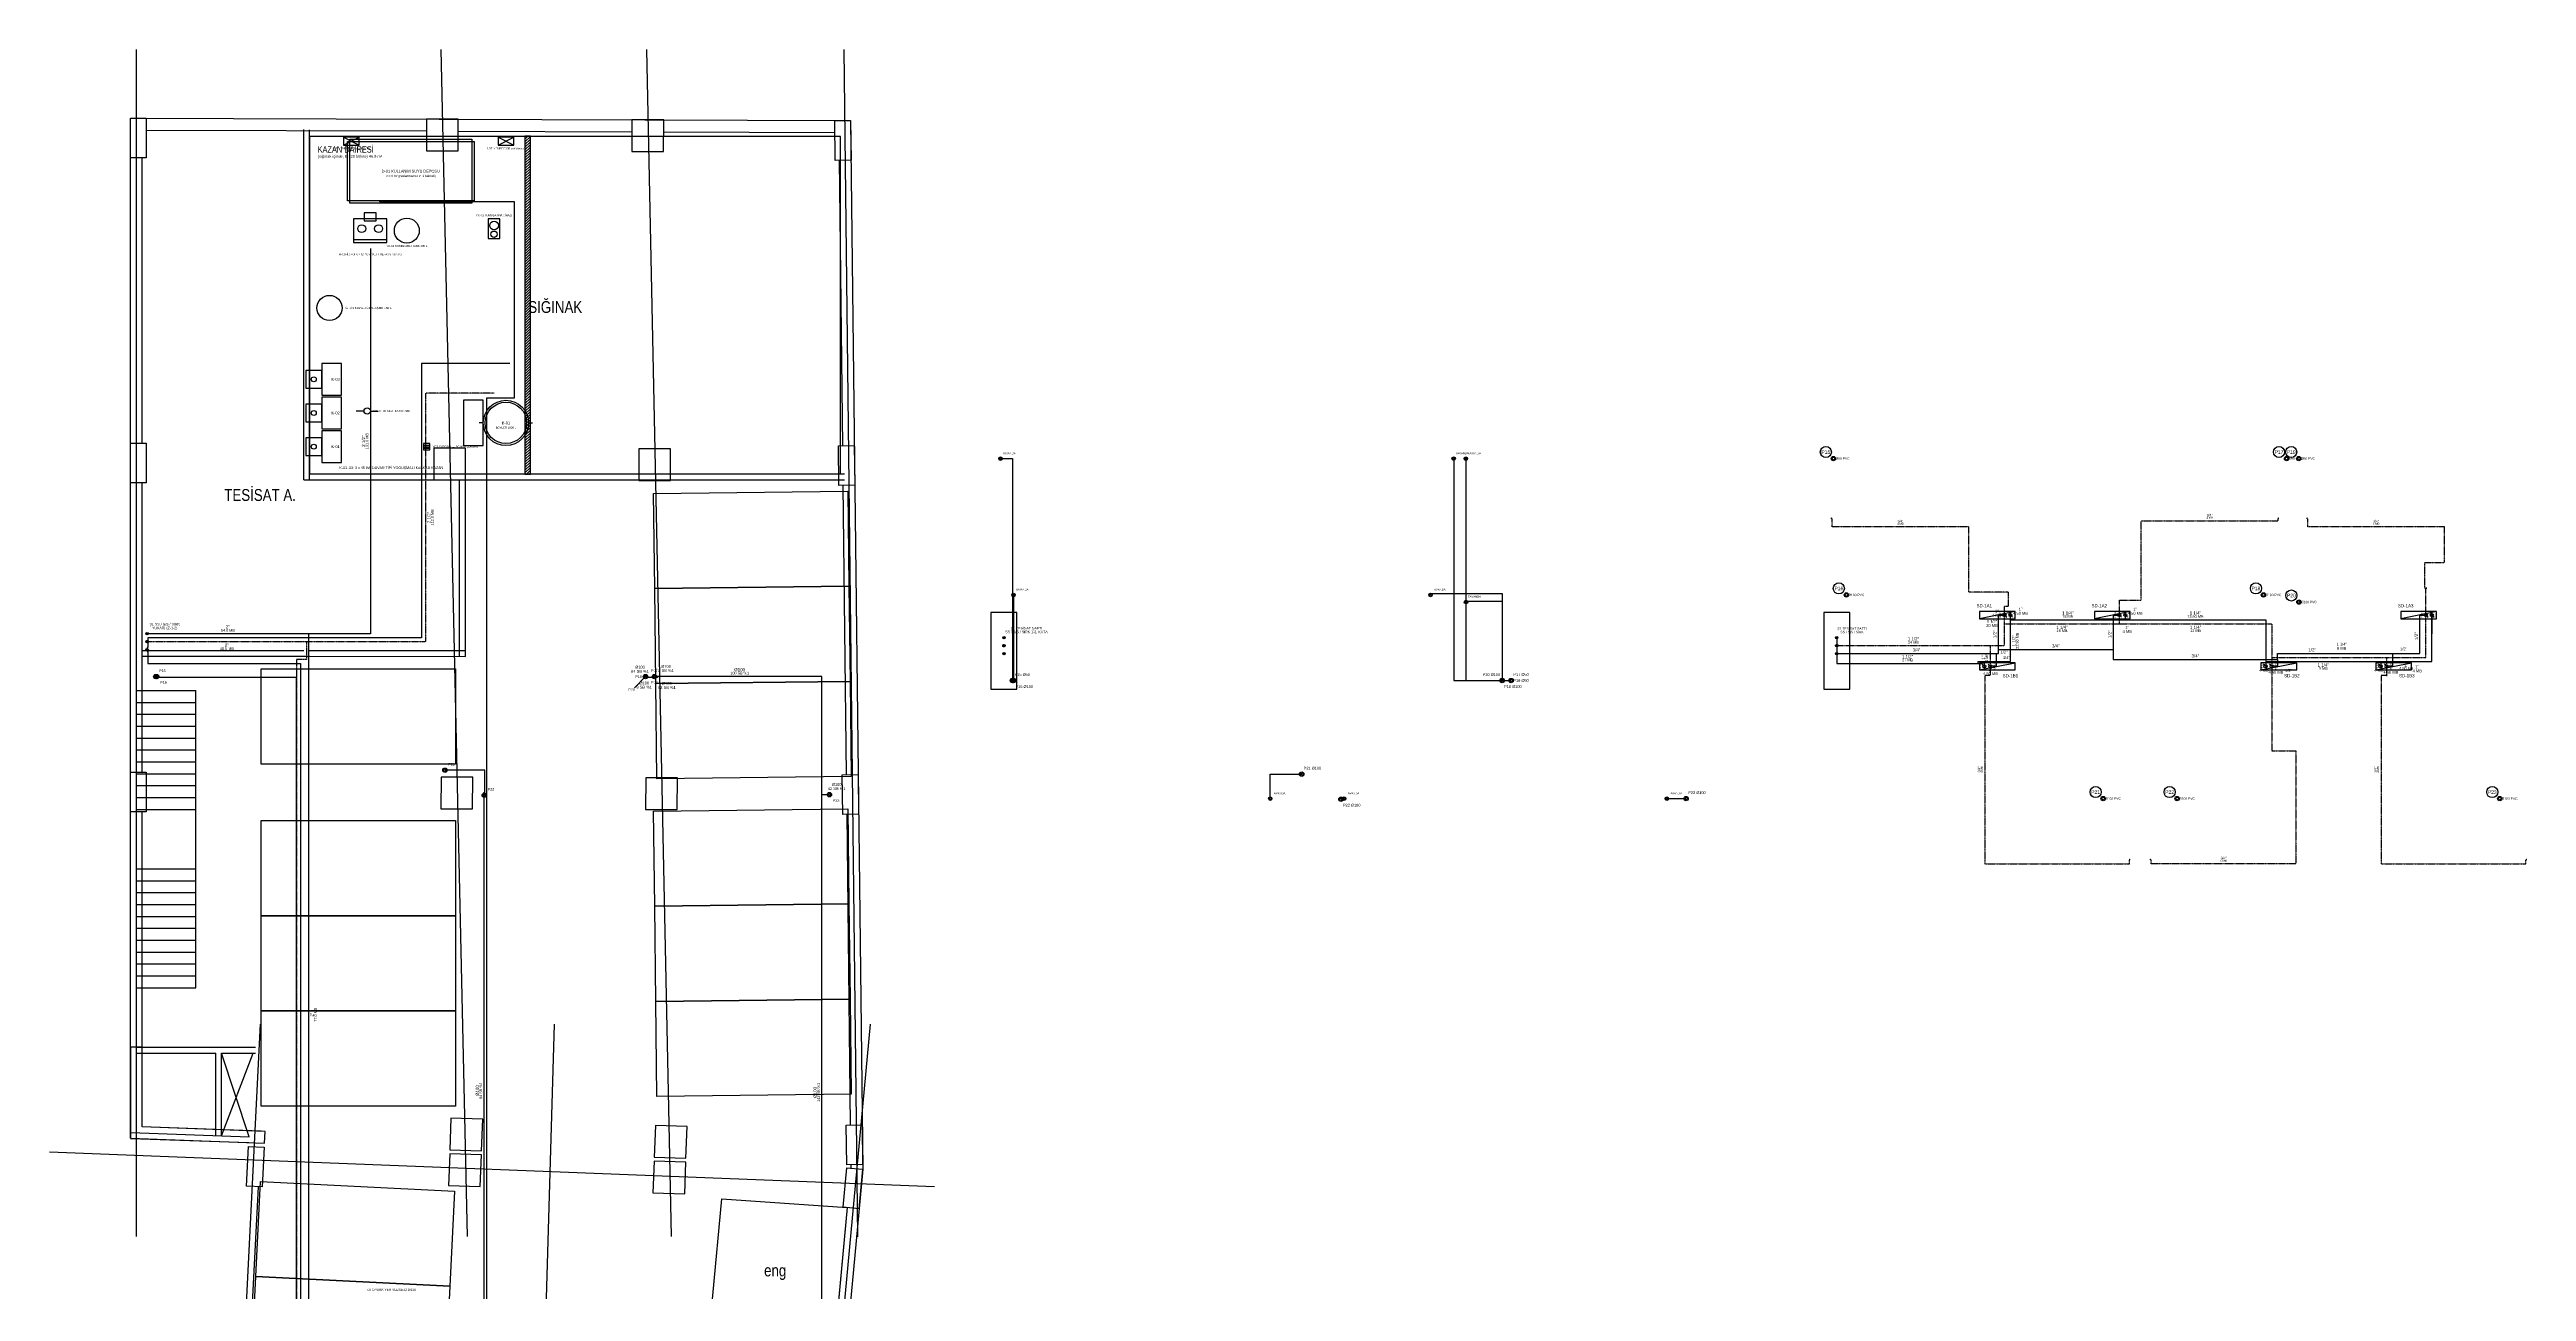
# Model space of a CAD drawing. Header units: centimetres. Extents: x 247996 to 314900, y -468471 to -440326.
# Drawn here: x 250202 to 256450, y -443459 to -440326 of the extents above; entities that cross this region are included whole.
import ezdxf
from ezdxf.enums import TextEntityAlignment as Align

# ---------------------------------------------------------------- set-up
doc = ezdxf.new("R2010")
doc.units = ezdxf.units.CM
doc.linetypes.add('0', pattern=[500, 500])
doc.linetypes.add('BASMA HATTI', pattern=[0.375, 0.25, -0.125])
for name, color, linetype in [('SCOTT-MIM-GUNCEL-BODRUM', 8, 'Continuous'), ('SCOTT-MTY-CİHAZ', 135, 'Continuous'), ('SCOTT-MTY-MENFEZ', 7, 'Continuous'), ('SCOTT-MTY-PISSU-BORU', 6, 'PIS'), ('SCOTT-MTY-PISSU-KOLON', 211, 'Continuous'), ('SCOTT-MTY-PISSU-KOLONNO', 211, 'Continuous'), ('SCOTT-MTY-SAYAC', 3, 'Continuous'), ('SCOTT-MTY-SIRKULASYON-BORU', 31, 'Continuous'), ('SCOTT-MTY-TES-SAFT', 8, 'Continuous'), ('SCOTT-MTY-VANA', 1, 'Continuous'), ('SCOTT-MTY-YANGIN-TARAMA', 8, 'Continuous')]:
    doc.layers.add(name, color=color, linetype=linetype)
for name, color, linetype, lineweight in [('SCOTT-MTY-PISSU-CAP', 211, 'CONTINUOUS', 30), ('SCOTT-MTY-SICAKSU-BORU', 1, 'BASMA HATTI', 30), ('SCOTT-MTY-SOGUKSU-BORU', 5, '0', 30), ('SCOTT-MTY-TEMIZSU-CAP', 101, 'CONTINUOUS', 30)]:
    doc.layers.add(name, color=color, linetype=linetype, lineweight=lineweight)
doc.styles.add('ROTAS', font='arial.ttf')
doc.linetypes.add('PIS', pattern='A,2.5,-0.09,[")",Standard,S=0.1,R=0,X=0,Y=-0.05],-0.035', length=2.625)

# ---------------------------------------------------------------- blocks, each defined once
blk = doc.blocks.new('T-KOLON-T')
blk.add_hatch(color=7).paths.add_polyline_path([(3, 0), (2.8, 1.1), (2.1, 2.1), (1.1, 2.8), (0, 3), (-1.1, 2.8), (-2.1, 2.1), (-2.8, 1.1), (-3, 0), (-2.8, -1.1), (-2.1, -2.1), (-1.1, -2.8), (0, -3), (1.1, -2.8), (2.1, -2.1), (2.8, -1.1)])
blk.add_circle((0, 0), 3)
blk = doc.blocks.new('T-DOLAP')
blk.add_line((-45, -9), (45, 9))
blk.add_lwpolyline([(-45, -9), (45, -9), (45, 9), (-45, 9)], close=True)
blk = doc.blocks.new('MTY-SU SAYACI')
at = {"layer": 'SCOTT-MTY-VANA'}
blk.add_hatch(color=256, dxfattribs=at).paths.add_polyline_path([(10, 10), (6, 7), (7, 6)])
for p, q in [((-7, -7), (6, 6)), ((6, 7), (10, 10)), ((7, 6), (6, 7)), ((7, 6), (10, 10))]:
    blk.add_line(p, q, dxfattribs=at)
blk.add_circle((0, 0), 7, dxfattribs=at)
blk.add_attdef('CAP', (-2, -1), '', height=2.5, rotation=45, dxfattribs=at)
blk = doc.blocks.new('T-KOLON-P')
for radius in [5.5, 3.5]:
    blk.add_circle((0, 0), radius)
blk = doc.blocks.new('T-YER-SUZGECI')
for p, q in [((-6, 4), (6, 4)), ((-6, 0), (6, 0)), ((-6, -4), (6, -4))]:
    blk.add_line(p, q)
blk.add_lwpolyline([(-8, -8), (8, -8), (8, 8), (-8, 8)], close=True)
blk = doc.blocks.new('T-MENFEZ')
for p, q in [((-20, -10), (20, 10)), ((-20, 10), (20, -10))]:
    blk.add_line(p, q)
blk.add_lwpolyline([(-20, -10), (20, -10), (20, 10), (-20, 10)], close=True)

msp = doc.modelspace()

# ---------------------------------------------------------------- hatches: boundary and pattern name
at = {"layer": 'SCOTT-MTY-YANGIN-TARAMA'}
h = msp.add_hatch(dxfattribs=at)
h.set_pattern_fill('ANSI31', scale=1.5)
h.paths.add_polyline_path([(251401, -441397), (251415, -441397), (251415, -440545), (251401, -440545)])

# ---------------------------------------------------------------- linework, layer by layer
at = {"layer": 'SCOTT-MIM-GUNCEL-BODRUM'}
for p, q in [((250420.7, -440326.1), (250420.6, -443320.8)), ((251189, -440326.1), (251254.8, -443320.8)), ((251707.2, -440326.1), (251769.7, -443320.8)), ((252205.4, -440326.3), (252239.7, -443321)), ((250842.8, -441411.5), (250842.8, -440528.2)), ((250857.8, -441411.5), (250857.8, -440528.3)), ((250842.8, -441411.5), (252207.4, -441411.5)), ((250857.8, -441396.5), (252207.3, -441396.5)), ((251235.8, -441857.1), (251235.8, -441411.8)), ((251250.8, -441857.1), (251250.8, -441411.8)), ((250435.9, -441841.9), (250842.8, -441841.9)), ((250857.8, -441841.9), (251250.8, -441842.1)), ((250435.9, -441856.9), (250857.8, -441856.9)), ((250857.8, -441856.9), (251250.8, -441857.1)), ((250420.9, -441943.1), (250570.9, -441943.1)), ((250420.9, -441973.1), (250570.9, -441973.1)), ((250570.9, -442693.1), (250570.9, -441943.1)), ((250420.9, -442003.1), (250570.9, -442003.1)), ((250420.9, -442033.1), (250570.9, -442033.1)), ((250420.9, -442063.1), (250570.9, -442063.1)), ((250420.9, -442093.1), (250570.9, -442093.1)), ((250420.9, -442093.1), (250570.9, -442093.1)), ((250420.9, -442123.1), (250570.9, -442123.1)), ((250420.9, -442153.1), (250570.9, -442153.1)), ((250420.9, -442183.1), (250570.9, -442183.1)), ((250420.9, -442213.1), (250570.9, -442213.1)), ((250420.9, -442243.1), (250570.9, -442243.1)), ((250420.9, -442393.1), (250570.9, -442393.1)), ((250420.9, -442423.1), (250570.9, -442423.1)), ((250420.9, -442453.1), (250570.9, -442453.1)), ((250420.9, -442483.1), (250570.9, -442483.1)), ((250420.9, -442513.1), (250570.9, -442513.1)), ((250420.9, -442543.1), (250570.9, -442543.1)), ((250420.9, -442543.1), (250570.9, -442543.1)), ((250420.9, -442573.1), (250570.9, -442573.1)), ((250420.9, -442603.1), (250570.9, -442603.1)), ((250420.9, -442633.1), (250570.9, -442633.1)), ((250420.9, -442663.1), (250570.9, -442663.1)), ((250420.9, -442693.1), (250570.9, -442693.1)), ((250523.5, -446937.7), (250734.2, -442784.9)), ((251474.6, -442784.9), (251348.2, -447197.8)), ((252271.7, -442784.9), (251847, -447355.1)), ((250420.9, -442843.1), (250720.9, -442843.1)), ((250731.3, -442843.1), (250731.6, -442843.1)), ((250420.9, -442858.1), (250620.9, -442858.1)), ((250620.9, -443065.7), (250620.9, -442858.1)), ((250635.9, -443066.3), (250635.9, -442858.1)), ((250635.9, -442858.1), (250720.9, -442858.1)), ((250635.9, -443066.3), (250715.8, -442858.1)), ((250705.1, -443068.8), (250635.9, -442858.1)), ((250405.9, -443073), (250704.3, -443083.7)), ((250406.5, -443058), (250705.1, -443068.8)), ((250201.8, -443107), (252434.4, -443194.7))]:
    msp.add_line(p, q, dxfattribs=at)
for points in [[(250405.6, -440499), (252222.4, -440505.1), (252252.9, -443150.8), (251829.9, -447705.1), (251537.1, -447613.8), (251584.3, -447105), (250517, -446772.2)], [(250405.7, -443072.9), (250405.6, -440499)], [(250405.6, -440499), (250445.6, -440499), (250445.6, -440599), (250405.6, -440599), (250405.6, -440499)], [(250445.6, -440529.1), (251152.8, -440531.5)], [(251152.9, -440501.6), (251152.6, -440581.6), (251232.6, -440581.9), (251232.9, -440501.9), (251152.9, -440501.6)], [(251232.8, -440531.8), (251670.8, -440533.3)], [(251670.9, -440503.4), (251670.6, -440583.4), (251750.6, -440583.6), (251750.9, -440503.6), (251670.9, -440503.4)], [(251750.8, -440533.5), (252182.7, -440535)], [(252182.4, -440505.7), (252222.4, -440505.2), (252223.6, -440605.2), (252183.6, -440605.7), (252182.4, -440505.7)], [(250435.6, -441319), (250435.6, -440599)], [(250857.8, -441396.5), (252196.7, -441396.5), (252196.7, -440545.1), (250857.8, -440545.1), (250857.8, -441396.5)], [(252193.6, -440605.6), (252201.8, -441325.6)], [(250405.6, -441319), (250445.6, -441319), (250445.6, -441419), (250405.6, -441419), (250405.6, -441319)], [(251171.1, -441331.5), (251170.8, -441411.5), (251250.8, -441411.8), (251251.1, -441331.8), (251171.1, -441331.5)], [(251688.2, -441333.4), (251687.9, -441413.4), (251767.9, -441413.7), (251768.2, -441333.7), (251688.2, -441333.4)], [(252191.8, -441325.7), (252231.8, -441325.3), (252232.9, -441425.3), (252192.9, -441425.7), (252191.8, -441325.7)], [(250435.7, -442148.9), (250435.6, -441419)], [(252215.5, -441440.2), (252218.3, -441680.2), (251728.3, -441685.8), (251725.6, -441445.9), (252215.5, -441440.2)], [(252203, -441425.6), (252211.4, -442155.5)], [(252218.3, -441680.2), (252221, -441920.2), (251731.1, -441925.8), (251728.3, -441685.8), (252218.3, -441680.2)], [(251225.9, -441888.8), (251225.9, -442128.8), (250735.9, -442128.8), (250735.9, -441888.8), (251225.9, -441888.8)], [(252221, -441920.2), (252223.8, -442160.2), (251733.8, -442165.8), (251731.1, -441925.8), (252221, -441920.2)], [(250405.6, -442148.9), (250445.6, -442148.9), (250445.6, -442248.9), (250405.6, -442248.9), (250405.6, -442148.9)], [(252201.5, -442155.6), (252241.5, -442155.2), (252242.6, -442255.2), (252202.6, -442255.6), (252201.5, -442155.6)], [(251189.3, -442161.6), (251189, -442241.6), (251269, -442241.9), (251269.3, -442161.9), (251189.3, -442161.6)], [(251705.6, -442163.4), (251705.3, -442243.4), (251785.3, -442243.6), (251785.6, -442163.6), (251705.6, -442163.4)], [(250735.6, -443055.1), (250735.7, -443054.7), (250435.7, -443043.9), (250435.7, -442248.9)], [(251225.9, -442271.4), (251225.9, -442511.4), (250735.9, -442511.4), (250735.9, -442271.4), (251225.9, -442271.4)], [(252215.5, -442241.8), (252218.3, -442481.7), (251728.3, -442487.4), (251725.6, -442247.4), (252215.5, -442241.8)], [(252212.5, -442255.5), (252221.6, -443039.4)], [(251225.9, -442511.4), (251225.9, -442751.4), (250735.9, -442751.4), (250735.9, -442511.4), (251225.9, -442511.4)], [(252218.3, -442481.7), (252221, -442721.7), (251731.1, -442727.4), (251728.3, -442487.4), (252218.3, -442481.7)], [(252221, -442721.7), (252223.8, -442961.7), (251733.8, -442967.4), (251731.1, -442727.4), (252221, -442721.7)], [(251225.9, -442751.4), (251225.9, -442991.4), (250735.9, -442991.4), (250735.9, -442751.4), (251225.9, -442751.4)], [(250745.5, -443055.4), (250435.6, -443044), (250435.6, -442843.1), (250405.6, -442843.1), (250405.6, -443072.9), (250744, -443085.4), (250745.5, -443055.4)], [(251214.4, -443021.8), (251211.5, -443101.8), (251291.5, -443104.6), (251294.4, -443024.7), (251214.4, -443021.8)], [(250703.5, -443093.6), (250743.5, -443095.6), (250738.4, -443195.5), (250698.5, -443193.5), (250703.5, -443093.6)], [(251730, -443040.3), (251727.1, -443120.2), (251807.1, -443123.1), (251809.9, -443043.1), (251730, -443040.3)], [(252211.4, -443039.5), (252251.4, -443039), (252252.6, -443139), (252212.6, -443139.5), (252211.4, -443039.5)], [(251211.2, -443111.8), (251208.3, -443191.7), (251288.3, -443194.6), (251291.1, -443114.6), (251211.2, -443111.8)], [(251726.8, -443130.2), (251723.9, -443210.2), (251803.9, -443213), (251806.7, -443133.1), (251726.8, -443130.2)], [(252212.9, -443147.3), (252252.7, -443151), (252243.5, -443250.5), (252203.6, -443246.8), (252212.9, -443147.3)], [(252222.7, -443139.4), (252222.8, -443149.6)], [(250692.1, -443914.2), (250728.6, -443195)], [(251223.6, -443206.4), (251211.5, -443446.1), (250722.1, -443421.3), (250734.3, -443181.6), (251223.6, -443206.4)], [(251897.6, -443225.6), (252213.7, -443247.8), (252168.4, -443735.7), (251852.3, -443713.5), (251897.6, -443225.6)], [(252213.7, -443247.8), (252147.2, -443964.2)], [(251211.5, -443446.1), (251199.4, -443685.8), (250710, -443661), (250722.1, -443421.3), (251211.5, -443446.1)]]:
    msp.add_lwpolyline(points, dxfattribs=at)
at = {"layer": 'SCOTT-MTY-CİHAZ'}
for p, q in [((250968.1, -440805), (251052.9, -440805)), ((250995, -441238), (250975, -441238)), ((251011, -441238), (251031, -441238)), ((251295.8, -441268), (251285.8, -441268)), ((251410.2, -441268), (251420.2, -441268))]:
    msp.add_line(p, q, dxfattribs=at)
for points in [[(250953, -440558), (251273, -440558), (251273, -440708), (250953, -440708)], [(250959, -440552), (251267, -440552), (251267, -440714), (250959, -440714)], [(251401, -441397), (251415, -441397), (251415, -440545), (251401, -440545)], [(250968.1, -440813), (251052.9, -440813), (251052.9, -440753), (250968.1, -440753)], [(250995.5, -440758), (251025.5, -440758), (251025.5, -440738), (250995.5, -440738)], [(251308, -440803), (251338, -440803), (251338, -440753), (251308, -440753)], [(250848, -441136), (250848, -441180), (250888.5, -441180), (250888.5, -441136)], [(250888.5, -441118), (250888.5, -441198), (250938.5, -441198), (250938.5, -441118)], [(250848, -441221), (250848, -441265), (250888.5, -441265), (250888.5, -441221)], [(250888.5, -441203), (250888.5, -441283), (250938.5, -441283), (250938.5, -441203)], [(251245.8, -441325.2), (251295.8, -441325.2), (251295.8, -441210.8), (251245.8, -441210.8)], [(250848, -441306), (250848, -441350), (250888.5, -441350), (250888.5, -441306)], [(250888.5, -441288), (250888.5, -441368), (250938.5, -441368), (250938.5, -441288)]]:
    msp.add_lwpolyline(points, close=True, dxfattribs=at)
for centre, radius in [((250989.3, -440778), 10), ((251031.7, -440778), 10), ((251103, -440783), 31.5), ((251323, -440770), 11), ((251323, -440792), 8), ((250908, -440978), 31.7), ((250868.2, -441158), 6.25), ((251353, -441268), 57.2), ((251353, -441268), 52.2), ((250868.2, -441243), 6.25), ((251003, -441238), 8), ((250868.2, -441328), 6.25)]:
    msp.add_circle(centre, radius, dxfattribs=at)
at = {"layer": 'SCOTT-MTY-PISSU-BORU'}
for points in [[(252600.5, -441358.1), (252630.5, -441358.1), (252630.5, -441918)], [(253743.6, -441358.1), (253743.6, -441918), (253888.5, -441918)], [(253774.3, -441358.1), (253774.3, -441918), (253888.5, -441918)], [(252633.3, -441702.1), (252633.3, -441918)], [(253685.3, -441702.1), (253685.3, -441698.3), (253865.7, -441698.3), (253865.7, -441918)], [(253774.8, -441719.9), (253774.8, -441718), (253866.1, -441718), (253866.1, -441918)], [(250763, -446813), (250763, -445730), (250825, -445730), (250825, -441910), (250475, -441910), (250475, -441908), (250469.5, -441908)], [(251727.5, -441910), (251710, -441910), (251710, -441908), (251704.7, -441908)], [(251735, -441908), (251735, -441910), (251727.5, -441910)], [(251727.5, -441910), (251727.5, -441908)], [(251735, -441908), (251727.5, -441908)], [(252150, -442205.9), (252150, -441908), (251735, -441908)], [(251253.6, -443705), (251298.2, -443705), (251298.2, -442200), (251300, -442200), (251300, -442144.2), (251199.2, -442144.2)], [(253280.9, -442215.9), (253280.9, -442154.2), (253360.2, -442154.2)], [(252150, -443708), (252150, -442205.9)], [(252150, -442205.9), (252169, -442205.9)], [(253467.5, -442215.9), (253459.2, -442215.9), (253459.2, -442217.4)], [(254281.4, -442215.9), (254330, -442215.9), (254330, -442215.9)]]:
    msp.add_lwpolyline(points, dxfattribs=at)
at = {"layer": 'SCOTT-MTY-PISSU-KOLONNO'}
msp.add_line((251705.1, -441908), (251677.1, -441936), dxfattribs=at)
for centre in [(254682.4, -441341.6), (255825.5, -441341.6), (255856.2, -441341.6), (254715.2, -441685.6), (255767.2, -441685.6), (255856.7, -441703.4), (255362.8, -442199.4), (255549.4, -442199.4), (256363.3, -442199.4)]:
    msp.add_circle(centre, 14, dxfattribs=at)
at = {"layer": 'SCOTT-MTY-SICAKSU-BORU'}
for points in [[(251323, -441193), (251150, -441193), (251150, -441820), (250850, -441820)], [(255133, -441744), (255133, -441730), (255143, -441730), (255143, -441695), (255043, -441695), (255043, -441530), (254698, -441530), (254698, -441510), (254696.8, -441510), (254696.8, -441506.3)], [(255423, -441744), (255423, -441715), (255478, -441715), (255478, -441515), (255823, -441515), (255823, -441510), (255823.8, -441510), (255823.8, -441506.3)], [(256196, -441744), (256196, -441685), (256198, -441685), (256193, -441685), (256193, -441620), (256243, -441620), (256243, -441530), (255898, -441530), (255898, -441510), (255896.2, -441510), (255896.2, -441506.3)], [(255097, -441830), (255133, -441830), (255133, -441775)], [(255133, -441762), (255133, -441744)], [(255133, -441775), (255133, -441762)], [(255133, -441775), (255423, -441775)], [(255423, -441762), (255423, -441744)], [(255423, -441775), (255423, -441762)], [(255423, -441775), (255807, -441775), (255807, -441860)], [(256097, -441860), (256196, -441860), (256196, -441762)], [(256196, -441762), (256196, -441744)], [(250850, -441820), (250448, -441820)], [(250850, -441820), (250850, -441865), (250825, -441865), (250825, -445850), (250748, -445850)], [(254710, -441830), (255097, -441830)], [(255097, -441830), (255097, -441873)], [(255097, -441891), (255097, -441905), (255098, -441905), (255083, -441905), (255083, -442380), (255448, -442380), (255448, -442370), (255449.1, -442370), (255449.1, -442366.7)], [(255097, -441873), (255097, -441891)], [(255807, -441891), (255807, -442095), (255868, -442095), (255868, -442380), (255503, -442380), (255503, -442370), (255501.3, -442370), (255501.3, -442366.7)], [(255807, -441860), (256097, -441860)], [(255807, -441860), (255807, -441873)], [(255807, -441873), (255807, -441891)], [(256097, -441891), (256097, -441905), (256098, -441905), (256083, -441905), (256083, -442380), (256448, -442380), (256448, -442370), (256449.6, -442370), (256449.6, -442366.7)], [(256097, -441860), (256097, -441873)], [(256097, -441873), (256097, -441891)]]:
    msp.add_lwpolyline(points, dxfattribs=at)
at = {"layer": 'SCOTT-MTY-SIRKULASYON-BORU'}
for points in [[(251363, -441118), (251140, -441118), (251140, -441810), (250450, -441810), (250450, -441835), (250448, -441835), (250448, -441845), (250450, -441845), (250450, -441875), (250835, -441875), (250835, -445830), (250748, -445830)], [(255118, -441762), (255118, -441753), (255133, -441753)], [(255118, -441840), (255118, -441762)], [(255407, -441840), (255408, -441840), (255408, -441762)], [(255408, -441762), (255408, -441753), (255423, -441753)], [(256112, -441850), (256181, -441850), (256181, -441762)], [(256181, -441762), (256181, -441753), (256196, -441753)], [(255112, -441850), (255118, -441850), (255118, -441840)], [(255118, -441840), (255407, -441840)], [(255407, -441840), (255407, -441865), (255822, -441865)], [(254710, -441850), (255112, -441850)], [(255112, -441873), (255112, -441882), (255097, -441882)], [(255112, -441850), (255112, -441873)], [(255822, -441873), (255822, -441882), (255807, -441882)], [(255822, -441865), (255822, -441850), (256112, -441850)], [(255822, -441865), (255822, -441873)], [(256112, -441873), (256112, -441882), (256097, -441882)], [(256112, -441850), (256112, -441873)]]:
    msp.add_lwpolyline(points, dxfattribs=at)
at = {"layer": 'SCOTT-MTY-SOGUKSU-BORU'}
for points in [[(250843, -446768), (251305, -446768), (251305, -446770), (251305, -441205), (251375, -441205), (251375, -440710), (251035, -440710), (251035, -440708), (251028, -440708)], [(251011, -440828), (251011, -441800), (250855, -441800)], [(255067, -441875), (255067, -441870), (255148, -441870), (255148, -441765)], [(255148, -441762), (255148, -441744)], [(255148, -441744), (255152.8, -441744)], [(255148, -441765), (255148, -441762)], [(255148, -441765), (255437, -441765)], [(255438, -441744), (255376, -441744)], [(255437, -441765), (255437, -441762), (255438, -441762)], [(255437, -441765), (255792, -441765), (255792, -441870)], [(255438, -441762), (255438, -441744)], [(256082, -441870), (256211, -441870), (256211, -441762)], [(256211, -441762), (256211, -441744)], [(256211, -441744), (256211, -441800.2)], [(250855, -441800), (250448, -441800)], [(250855, -441800), (250855, -443722)], [(254710, -441810), (254710, -441875), (255067, -441875)], [(255067, -441875), (255077, -441875), (255077, -441873), (255082, -441873)], [(255082, -441873), (255082, -441891)], [(255082, -441891), (255092.5, -441891)], [(255792, -441870), (256082, -441870)], [(255792, -441870), (255792, -441873)], [(255792, -441873), (255792, -441891)], [(255792, -441891), (255857.9, -441891)], [(256082, -441870), (256082, -441873)], [(256082, -441873), (256082, -441891)], [(256082, -441891), (256093, -441891)]]:
    msp.add_lwpolyline(points, dxfattribs=at)
at = {"layer": 'SCOTT-MTY-TES-SAFT'}
for points in [[(252576, -441940), (252642, -441940), (252642, -441746), (252576, -441746)], [(254677, -441940), (254743, -441940), (254743, -441746), (254677, -441746)]]:
    msp.add_lwpolyline(points, close=True, dxfattribs=at)

# ---------------------------------------------------------------- block references
at = {"layer": 'SCOTT-MTY-MENFEZ'}
for p in [(250963, -440557), (251353, -440557)]:
    msp.add_blockref('T-MENFEZ', p, dxfattribs=at)
at = {"layer": 'SCOTT-MTY-PISSU-BORU'}
msp.add_blockref('T-YER-SUZGECI', (251153, -441328), dxfattribs=at)
at = {"layer": 'SCOTT-MTY-PISSU-KOLON', "xscale": 0.8, "yscale": 0.8}
for p in [(252600.5, -441358.1), (253743.6, -441358.1), (253774.3, -441358.1), (252633.3, -441702.1), (253685.3, -441702.1), (253774.8, -441719.9), (253280.9, -442215.9), (253467.5, -442215.9), (254281.4, -442215.9)]:
    msp.add_blockref('T-KOLON-P', p, dxfattribs=at)
at = {"layer": 'SCOTT-MTY-PISSU-KOLON'}
for p in [(254701.5, -441358.1), (255844.6, -441358.1), (255875.3, -441358.1), (254734.3, -441702.1), (255786.3, -441702.1), (255875.8, -441719.9), (250469.5, -441908), (250472.3, -441908), (251704.7, -441908), (251705.1, -441908), (251727.5, -441908), (251727.5, -441908), (252630.5, -441918), (252633.3, -441918), (253865.7, -441918), (253866.1, -441918), (253888.5, -441918), (253888.5, -441918), (251199.2, -442144.2), (253360.2, -442154.2), (251298.2, -442207.4), (252169, -442205.9), (253459.2, -442217.4), (254330, -442215.9), (255381.9, -442215.9), (255568.5, -442215.9), (256382.4, -442215.9)]:
    msp.add_blockref('T-KOLON-P', p, dxfattribs=at)
at = {"layer": 'SCOTT-MTY-SAYAC', "rotation": 180}
for p in [(255115, -441753), (255405, -441753), (256178, -441753)]:
    msp.add_blockref('T-DOLAP', p, dxfattribs=at)
at = {"layer": 'SCOTT-MTY-SAYAC'}
ref = msp.add_blockref('MTY-SU SAYACI', (255133, -441753), dxfattribs=dict(at, xscale=0.55, yscale=0.55, rotation=270))
ref.add_attrib('CAP', 'DN20', (255132.4, -441751.7), dxfattribs={"height": 1.38, "rotation": 315})
ref = msp.add_blockref('MTY-SU SAYACI', (255148, -441753), dxfattribs=dict(at, xscale=0.55, yscale=0.55, rotation=270))
ref.add_attrib('CAP', 'DN20', (255147.4, -441751.7), dxfattribs={"height": 1.38, "rotation": 315})
ref = msp.add_blockref('MTY-SU SAYACI', (255423, -441753), dxfattribs=dict(at, xscale=0.55, yscale=0.55, rotation=270))
ref.add_attrib('CAP', 'DN20', (255422.4, -441751.7), dxfattribs={"height": 1.38, "rotation": 315})
ref = msp.add_blockref('MTY-SU SAYACI', (255438, -441753), dxfattribs=dict(at, xscale=0.55, yscale=0.55, rotation=270))
ref.add_attrib('CAP', 'DN20', (255437.4, -441751.7), dxfattribs={"height": 1.38, "rotation": 315})
ref = msp.add_blockref('MTY-SU SAYACI', (256196, -441753), dxfattribs=dict(at, xscale=0.55, yscale=0.55, rotation=270))
ref.add_attrib('CAP', 'DN20', (256195.4, -441751.7), dxfattribs={"height": 1.38, "rotation": 315})
ref = msp.add_blockref('MTY-SU SAYACI', (256211, -441753), dxfattribs=dict(at, xscale=0.55, yscale=0.55, rotation=270))
ref.add_attrib('CAP', 'DN20', (256210.4, -441751.7), dxfattribs={"height": 1.38, "rotation": 315})
for p in [(255115, -441882), (255825, -441882), (256115, -441882)]:
    msp.add_blockref('T-DOLAP', p, dxfattribs=at)
ref = msp.add_blockref('MTY-SU SAYACI', (255082, -441882), dxfattribs=dict(at, xscale=0.55, yscale=0.55, rotation=90))
ref.add_attrib('CAP', 'DN20', (255082.6, -441883.3), dxfattribs={"height": 1.38, "rotation": 135})
ref = msp.add_blockref('MTY-SU SAYACI', (255097, -441882), dxfattribs=dict(at, xscale=0.55, yscale=0.55, rotation=90))
ref.add_attrib('CAP', 'DN20', (255097.6, -441883.3), dxfattribs={"height": 1.38, "rotation": 135})
ref = msp.add_blockref('MTY-SU SAYACI', (255792, -441882), dxfattribs=dict(at, xscale=0.55, yscale=0.55, rotation=90))
ref.add_attrib('CAP', 'DN20', (255792.6, -441883.3), dxfattribs={"height": 1.38, "rotation": 135})
ref = msp.add_blockref('MTY-SU SAYACI', (255807, -441882), dxfattribs=dict(at, xscale=0.55, yscale=0.55, rotation=90))
ref.add_attrib('CAP', 'DN20', (255807.6, -441883.3), dxfattribs={"height": 1.38, "rotation": 135})
ref = msp.add_blockref('MTY-SU SAYACI', (256082, -441882), dxfattribs=dict(at, xscale=0.55, yscale=0.55, rotation=90))
ref.add_attrib('CAP', 'DN20', (256082.6, -441883.3), dxfattribs={"height": 1.38, "rotation": 135})
ref = msp.add_blockref('MTY-SU SAYACI', (256097, -441882), dxfattribs=dict(at, xscale=0.55, yscale=0.55, rotation=90))
ref.add_attrib('CAP', 'DN20', (256097.6, -441883.3), dxfattribs={"height": 1.38, "rotation": 135})
at = {"layer": 'SCOTT-MTY-SICAKSU-BORU'}
for p in [(250448, -441820), (252609, -441830), (254710, -441830)]:
    msp.add_blockref('T-KOLON-T', p, dxfattribs=at)
at = {"layer": 'SCOTT-MTY-SIRKULASYON-BORU'}
for p in [(250448, -441840), (252609, -441850), (254710, -441850)]:
    msp.add_blockref('T-KOLON-T', p, dxfattribs=at)
at = {"layer": 'SCOTT-MTY-SOGUKSU-BORU'}
for p in [(250448, -441800), (252609, -441810), (254710, -441810)]:
    msp.add_blockref('T-KOLON-T', p, dxfattribs=at)

# ---------------------------------------------------------------- texts
at = {"layer": 'SCOTT-MIM-GUNCEL-BODRUM', "style": 'ROTAS', "width": 0.8}
for s, p in [('SIĞINAK', (251409.4, -440999.7)), ('TESİSAT A.', (250642.6, -441473.9)), ('eng', (252004.2, -443430.2))]:
    msp.add_text(s, height=30, dxfattribs=at).set_placement(p, align=Align.BOTTOM_LEFT)
at = {"layer": 'SCOTT-MTY-CİHAZ', "style": 'ROTAS', "width": 0.8}
for s, height, p in [('(sığınak içinde, EI120 bölme) 46.9 m²', 7, (250878, -440592)), ('KAZAN DAİRESİ', 16, (250878, -440570)), ('K-01..03: 3 x 45 kW DUVAR TİPİ YOĞUŞMALI KASKAD KAZAN', 6.5, (250933, -441378))]:
    msp.add_text(s, height=height, dxfattribs=at).set_placement(p, align=Align.TOP_LEFT)
for s, height, p in [('D-01 KULLANIM SUYU DEPOSU', 7, (251113, -440633)), ('V = 6 m³ (paslanmaz/CTP, 2 bölmeli)', 5.5, (251113, -440645)), ('BOYLER 1000 L', 5, (251353, -441280)), ('B-01', 7, (251353, -441268))]:
    msp.add_text(s, height=height, dxfattribs=at).set_placement(p, align=Align.MIDDLE_CENTER)
msp.add_text('YC-01 YUMUŞATMA CİHAZI', height=5, dxfattribs=at).set_placement((251323, -440748), align=Align.BOTTOM_CENTER)
for s, p in [('H-01 HİDROFOR (2 POMPALI, FREKANS KONV.)', (251010.5, -440840)), ('MT-01 MEMBRANLI TANK 100 L', (251103, -440819))]:
    msp.add_text(s, height=5, dxfattribs=at).set_placement(p, align=Align.TOP_CENTER)
for s, height, p in [('GT-01 KAPALI GENLEŞME 150 L', 5.5, (250948, -440978)), ('K-03', 7, (250913, -441158)), ('K-02', 7, (250913, -441243)), ('DK-01 DENGE KABI DN65', 5.5, (251019, -441238)), ('K-01', 7, (250913, -441328))]:
    msp.add_text(s, height=height, dxfattribs=at).set_placement(p, align=Align.MIDDLE_LEFT)
at = {"layer": 'SCOTT-MTY-MENFEZ', "style": 'ROTAS', "width": 0.8}
for s, p in [('ALT MENFEZ 675 cm² (+0,30)', (250963, -440573)), ('ÜST MENFEZ 338 cm² (tavan)', (251353, -440573))]:
    msp.add_text(s, height=5, dxfattribs=at).set_placement(p, align=Align.TOP_CENTER)
at = {"layer": 'SCOTT-MTY-PISSU-CAP', "style": 'ROTAS', "width": 0.8}
msp.add_text('YER SÜZGECİ → POMPA ÇUKURU', height=5, dxfattribs=at).set_placement((251168, -441328), align=Align.MIDDLE_LEFT)
for s, height, p in [('TAVANDA', 5, (252621.8, -441344.5)), ('TAVANDA', 5, (253764.9, -441344.5)), ('TAVANDA', 5, (253795.6, -441344.5)), ('Ø50 PVC', 6, (254724.8, -441358.1)), ('Ø50 PVC', 6, (255867.9, -441358.1)), ('Ø50 PVC', 6, (255898.6, -441358.1)), ('TAVANDA', 5, (252654.6, -441688.5)), ('TAVANDA', 5, (253706.6, -441688.5)), ('TAVANDA', 5, (253796.1, -441706.3)), ('Ø100 PVC', 6, (254759.2, -441702.1)), ('Ø100 PVC', 6, (255811.2, -441702.1)), ('Ø100 PVC', 6, (255900.7, -441719.9)), ('84 SB %1', 7.2, (251691.1, -441894.8)), ('Ø100', 7.2, (251691.1, -441884.3)), ('8 SB %1', 7.2, (251756.8, -441892.8)), ('Ø100', 7.2, (251756.8, -441882.3)), ('100 SB %1', 6.8, (251942.5, -441899.4)), ('Ø100', 8, (251942.5, -441890.6)), ('8 SB %1', 7.2, (251701.8, -441934.7)), ('Ø100', 7.2, (251701.8, -441924.2)), ('92 SB %1', 7.2, (251758.9, -441935.7)), ('Ø100', 7.2, (251758.9, -441925.2)), ('42 SB %1', 7.2, (252187.1, -442190.7)), ('Ø100', 7.2, (252187.1, -442180.2)), ('TAVANDA', 5, (253302.2, -442202.3)), ('TAVANDA', 5, (253488.8, -442202.3)), ('TAVANDA', 5, (254302.7, -442202.3)), ('Ø100 PVC', 6, (255406.8, -442215.9)), ('Ø100 PVC', 6, (255593.4, -442215.9)), ('Ø100 PVC', 6, (256407.3, -442215.9)), ('OTOPARK YER SÜZGECİ Ø100', 6, (251064.9, -443454.9))]:
    msp.add_text(s, height=height, dxfattribs=at).set_placement(p, align=Align.MIDDLE_CENTER)
for s, height, p in [('Ø100', 8, (251280.9, -442952.5)), ('84 SB %1', 6.8, (251289.6, -442952.5)), ('Ø100', 8, (252132.6, -442957)), ('142 SB %1', 6.8, (252141.4, -442957))]:
    msp.add_text(s, height=height, rotation=90, dxfattribs=at).set_placement(p, align=Align.MIDDLE_CENTER)
at = {"layer": 'SCOTT-MTY-PISSU-KOLONNO', "style": 'ROTAS', "width": 0.8}
for s, height, p in [('P15', 9, (254682.4, -441341.6)), ('P17', 9, (255825.5, -441341.6)), ('P19', 9, (255856.2, -441341.6)), ('P16', 9, (254715.2, -441685.6)), ('P18', 9, (255767.2, -441685.6)), ('P20', 9, (255856.7, -441703.4)), ('P15', 6.5, (250486.5, -441893.3)), ('P18', 6.5, (251687.7, -441908)), ('P17', 6.5, (251727.5, -441893.3)), ('P15 Ø50', 7, (252655.7, -441902.9)), ('P20 Ø100', 7, (253838.9, -441902.9)), ('P17 Ø50', 7, (253913.7, -441902.9)), ('P16', 6.5, (250489.3, -441922.7)), ('P20', 6.5, (251670.1, -441940.7)), ('P19', 6.5, (251727.5, -441922.7)), ('P16 Ø100', 7, (252660.5, -441933.1)), ('P18 Ø100', 7, (253892.9, -441933.1)), ('P19 Ø50', 7, (253913.7, -441918)), ('P21', 6.5, (251216.1, -442129.4)), ('P21 Ø100', 7, (253387.4, -442139.1)), ('P22', 6.5, (251315.2, -442192.7)), ('P23', 6.5, (252186, -442220.6)), ('P23 Ø100', 7, (254357.2, -442200.8)), ('P21', 9, (255362.8, -442199.4)), ('P22', 9, (255549.4, -442199.4)), ('P23', 9, (256363.3, -442199.4)), ('P22 Ø100', 7, (253486.4, -442232.5))]:
    msp.add_text(s, height=height, dxfattribs=at).set_placement(p, align=Align.MIDDLE_CENTER)
at = {"layer": 'SCOTT-MTY-SAYAC', "style": 'ROTAS', "width": 0.8}
for s, p in [('SD-1A1', (255082.1, -441729.2)), ('SD-1A2', (255372.1, -441729.2)), ('SD-1A3', (256145.1, -441729.2)), ('SD-1B1', (255147.9, -441905.8)), ('SD-1B2', (255857.9, -441905.8)), ('SD-1B3', (256147.9, -441905.8))]:
    msp.add_text(s, height=8, dxfattribs=at).set_placement(p, align=Align.MIDDLE_CENTER)
at = {"layer": 'SCOTT-MTY-TEMIZSU-CAP', "style": 'ROTAS', "width": 0.8}
for s, height, p in [('2 1/2"', 8, (250993.6, -441314)), ('131.0 MB', 6.8, (251002.4, -441314)), ('2 1/2"', 8, (251158.6, -441506.5)), ('112.0 MB', 6.8, (251167.4, -441506.5)), ('1/2"', 8, (255108.6, -441801)), ('1 1/2"', 8, (255156.6, -441817.5)), ('22.50 MB', 6.8, (255165.4, -441817.5)), ('1/2"', 8, (255398.6, -441801)), ('1/2"', 8, (256171.6, -441806)), ('1"', 8, (255079.6, -441860.1)), ('4 MB', 6.8, (255088.4, -441860.1)), ('3/4"', 6, (255068.7, -442142.5)), ('4 MB', 5.1, (255075.3, -442142.5)), ('3/4"', 6, (256068.7, -442142.5)), ('4 MB', 5.1, (256075.3, -442142.5)), ('2"', 8, (250863.6, -442761)), ('77.0 MB', 6.8, (250872.4, -442761))]:
    msp.add_text(s, height=height, rotation=90, dxfattribs=at).set_placement(p, align=Align.MIDDLE_CENTER)
for s, height, p in [('4 MB', 5.1, (254870.5, -441522.3)), ('3/4"', 6, (254870.5, -441515.7)), ('4 MB', 5.1, (255650.5, -441507.3)), ('3/4"', 6, (255650.5, -441500.7)), ('4 MB', 5.1, (256070.5, -441522.3)), ('3/4"', 6, (256070.5, -441515.7)), ('2"', 8, (250651.5, -441782.6)), ('20 MB', 7.2, (255101.4, -441779.3)), ('1 1/2"', 7.2, (255101.4, -441768.8)), ('4 MB', 7.2, (255113.4, -441753.3)), ('1"', 7.2, (255113.4, -441742.8)), ('4.50 MB', 7.2, (255173.6, -441748.3)), ('1"', 7.2, (255173.6, -441737.8)), ('1 1/4"', 8, (255278, -441783.6)), ('1 1/4"', 8, (255292.5, -441747.6)), ('18 MB', 6.8, (255292.5, -441756.4)), ('1"', 7.2, (255442.6, -441783.7)), ('4.50 MB', 7.2, (255462.6, -441748.3)), ('1"', 7.2, (255462.6, -441737.8)), ('13.50 MB', 6.8, (255614.5, -441756.4)), ('1 1/4"', 8, (255614.5, -441747.6)), ('1 1/4"', 8, (255615, -441783.6)), ('48.0 MB', 6.8, (250649, -441837.4)), ('54.0 MB', 6.8, (250651.5, -441791.4)), ('2"', 8, (250649, -441828.6)), ('1 1/2"', 8, (254903.5, -441812.6)), ('24 MB', 6.8, (254903.5, -441821.4)), ('3/4"', 8, (254911, -441840.6)), ('1/2"', 7.2, (255131.6, -441846.3)), ('3/4"', 8, (255262.5, -441830.6)), ('16 MB', 6.8, (255278, -441792.4)), ('4 MB', 7.2, (255442.6, -441794.2)), ('12 MB', 6.8, (255615, -441792.4)), ('1/2"', 8, (255909, -441840.6)), ('1 1/4"', 7.2, (255983.6, -441826.3)), ('8 MB', 7.2, (255983.6, -441836.8)), ('1/2"', 7.2, (256139.6, -441838.3)), ('1 1/2"', 8, (254888.5, -441857.6)), ('27 MB', 6.8, (254888.5, -441866.4)), ('4.50 MB', 7.2, (255097.6, -441900.7)), ('1"', 7.2, (255097.6, -441890.2)), ('3/4"', 7.2, (255137.6, -441860.2)), ('3/4"', 8, (255614.5, -441855.6)), ('4 MB', 7.2, (255787.4, -441892.2)), ('1"', 7.2, (255787.4, -441881.7)), ('4.50 MB', 7.2, (255817.6, -441897.2)), ('1"', 7.2, (255817.6, -441886.7)), ('1/2"', 7.2, (255849.6, -441892.2)), ('1 1/4"', 8, (255937, -441878.6)), ('9 MB', 6.8, (255937, -441887.4)), ('4 MB', 7.2, (256077.4, -441892.2)), ('1"', 7.2, (256077.4, -441881.7)), ('4.50 MB', 7.2, (256107.6, -441897.2)), ('1"', 7.2, (256107.6, -441886.7)), ('4.50 MB', 6.8, (256146.5, -441887.4)), ('1"', 8, (256146.5, -441878.6)), ('4 MB', 7.2, (256174.1, -441893.7)), ('1"', 7.2, (256174.1, -441883.2)), ('4 MB', 5.1, (255685.5, -442372.3)), ('3/4"', 6, (255685.5, -442365.7))]:
    msp.add_text(s, height=height, dxfattribs=at).set_placement(p, align=Align.MIDDLE_CENTER)
at = {"layer": 'SCOTT-MTY-TES-SAFT', "style": 'ROTAS', "width": 0.8}
for s, height, p in [('Ş1 SS / SıS / SİRK', 6.5, (250492.3, -441775.9)), ('YUKARI (Z-1-2)', 6.5, (250492.3, -441785.3)), ('Ş1 TESİSAT ŞAFTI', 6.5, (252666, -441785.9)), ('Ş1 TESİSAT ŞAFTI', 6, (254748.4, -441786.9)), ('SS / SıS / SİRK 1-2. KATA', 6.5, (252666, -441795.3)), ('SS / SıS / SİRK', 6, (254748.4, -441795.6))]:
    msp.add_text(s, height=height, dxfattribs=at).set_placement(p, align=Align.MIDDLE_CENTER)
at = {"layer": 'SCOTT-MTY-VANA', "style": 'ROTAS', "width": 0.8}
for s, rotation, p in [('SY-02', 90, (255122.4, -441753)), ('SY-01', 90, (255158.6, -441753)), ('SY-04', 90, (255412.4, -441753)), ('SY-03', 90, (255448.6, -441753)), ('SY-06', 90, (256185.4, -441753)), ('SY-05', 90, (256221.6, -441753)), ('SY-07', -90, (255071.4, -441882)), ('SY-08', -90, (255107.6, -441882)), ('SY-09', -90, (255781.4, -441882)), ('SY-10', -90, (255817.6, -441882)), ('SY-11', -90, (256071.4, -441882)), ('SY-12', -90, (256107.6, -441882))]:
    msp.add_text(s, height=4, rotation=rotation, dxfattribs=at).set_placement(p, align=Align.MIDDLE_CENTER)

doc.saveas('drawing.dxf')
